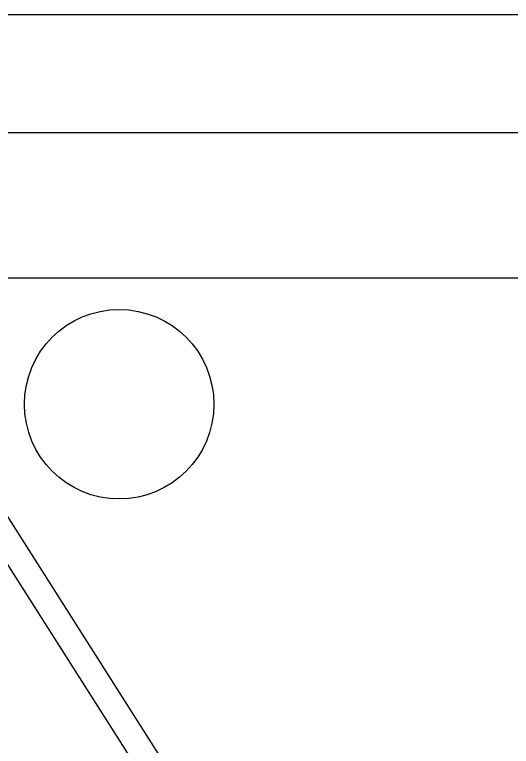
# Model space of a CAD drawing. Header units: millimetres. Extents: x 3299 to 14264, y 1863 to 5555.
# Drawn here: x 10248.7 to 10325.5, y 3675.1 to 3788.3 of the extents above; entities that cross this region are included whole.
import ezdxf

# ---------------------------------------------------------------- set-up
doc = ezdxf.new("R2010")
doc.units = ezdxf.units.MM
doc.layers.add('02___PRT_ALL_AXES', color=7, linetype='Continuous')

# ---------------------------------------------------------------- blocks, each defined once
blk = doc.blocks.new('1111')
at = {"color": 7, "linetype": 'Continuous'}
for p, q in [((16038.24, 7051.13), (16346.53, 7051.13)), ((16334.89, 7032.86), (16056.51, 7032.86)), ((16052.6, 7010.97), (16165.48, 6833.79)), ((16320.58, 7010.39), (16056.51, 7010.39)), ((16049.79, 7007.99), (16169.04, 6820.8))]:
    blk.add_line(p, q, dxfattribs=at)
at = {"layer": '02___PRT_ALL_AXES', "color": 7, "linetype": 'Continuous'}
blk.add_circle((16093.78, 6990.88), 14.65, dxfattribs=at)
blk = doc.blocks.new('*U162')
blk.add_blockref('1111', (-16308.28, -6888.88))
blk = doc.blocks.new('*U163')
at = {"color": 0, "linetype": 'ByBlock', "lineweight": -2, "transparency": 16777216}
blk.add_blockref('*U162', (600, 337.5), dxfattribs=at)

msp = doc.modelspace()

# ---------------------------------------------------------------- block references
msp.add_blockref('*U163', (9879.37292, 3288.5531))

doc.saveas('drawing.dxf')
